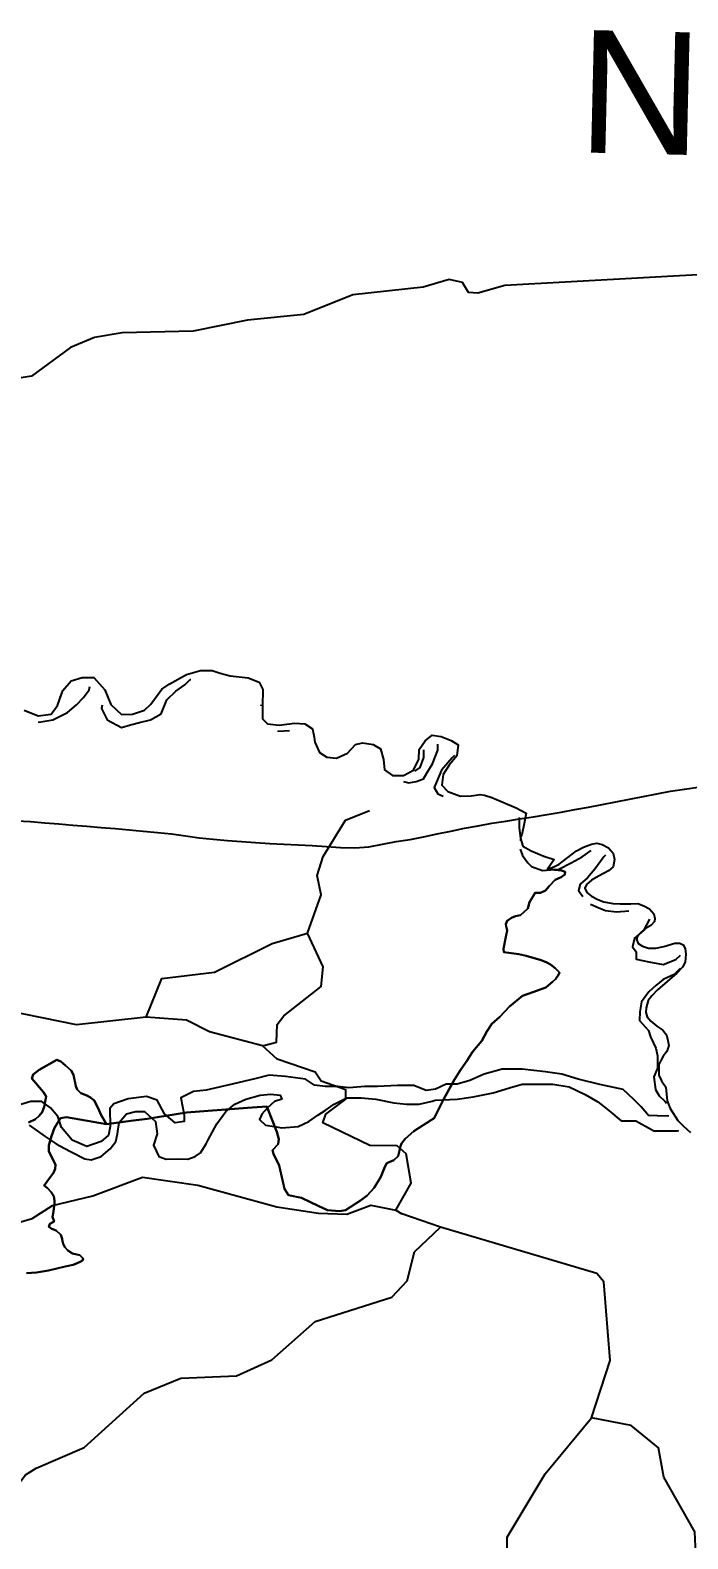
# Model space of a CAD drawing. Header units: metres. Extents: x 13.21 to 19.52, y 42.14 to 46.62.
# Drawn here: x 16.7595 to 16.88, y 46.2279 to 46.5044 of the extents above; entities that cross this region are included whole.
import ezdxf

# ---------------------------------------------------------------- set-up
doc = ezdxf.new("R2010")
doc.units = ezdxf.units.M
doc.header["$MEASUREMENT"] = 0
for name, color, linetype in [('CESTE', 5, 'Continuous'), ('hr', 9, 'Continuous'), ('naziv_ino', 252, 'Continuous'), ('PRUGE', 7, 'Continuous'), ('RIJEKE', 4, 'Continuous')]:
    doc.layers.add(name, color=color, linetype=linetype)
doc.styles.get("Standard").update_dxf_attribs({"font": 'arial.ttf'})

msp = doc.modelspace()

# ---------------------------------------------------------------- linework, layer by layer
at = {"layer": 'CESTE'}
for p in [(16.82647, 46.28812), (16.83466, 46.28503)]:
    msp.add_line(p, (16.82761, 46.28746), dxfattribs=at)
for points in [[(16.89835, 46.46048), (16.84645, 46.45757), (16.8415, 46.45618), (16.83979, 46.4563), (16.83867, 46.45815), (16.83627, 46.45867), (16.83147, 46.45729), (16.81862, 46.45588), (16.80965, 46.45229), (16.79934, 46.45126), (16.78935, 46.44923), (16.77635, 46.44889), (16.77129, 46.44806), (16.76686, 46.44621), (16.75974, 46.441), (16.73442, 46.43692)], [(16.81031, 46.33893), (16.81281, 46.34592), (16.81206, 46.34945), (16.81318, 46.35295), (16.81724, 46.35958), (16.82164, 46.36138)], [(16.78075, 46.32351), (16.76798, 46.32209), (16.75542, 46.32467), (16.75421, 46.32606), (16.75376, 46.32988), (16.7518, 46.33044), (16.74646, 46.32973), (16.73882, 46.33068), (16.73109, 46.32995), (16.72865, 46.33047), (16.7238, 46.33183), (16.71135, 46.33829), (16.69549, 46.34447), (16.68552, 46.34647), (16.67634, 46.34705)], [(16.78075, 46.32351), (16.78361, 46.33057), (16.79326, 46.33177), (16.80381, 46.33703), (16.81031, 46.33893)], [(16.80203, 46.31826), (16.80465, 46.31895), (16.80475, 46.32219), (16.80598, 46.32378), (16.8128, 46.32912), (16.81315, 46.33272), (16.81031, 46.33893)], [(16.80203, 46.31826), (16.79235, 46.32084), (16.78816, 46.32293), (16.78075, 46.32351)], [(16.82647, 46.28812), (16.82931, 46.29309), (16.82839, 46.29844), (16.82674, 46.29991), (16.82172, 46.29997), (16.81311, 46.30412), (16.81368, 46.30573), (16.81734, 46.30846), (16.8173, 46.31021), (16.81282, 46.31176), (16.81171, 46.31345), (16.80474, 46.3158), (16.80203, 46.31826)], [(16.7367, 46.28332), (16.74436, 46.28304), (16.74925, 46.28193), (16.75175, 46.28244), (16.75503, 46.28518), (16.75984, 46.28661), (16.7636, 46.289), (16.77097, 46.29077), (16.78007, 46.29416), (16.7902, 46.2927), (16.8047, 46.28877), (16.8123, 46.28757), (16.81749, 46.28738), (16.82191, 46.28903), (16.82647, 46.28812)], [(16.75057, 46.23322), (16.75509, 46.23497), (16.75866, 46.23964), (16.76058, 46.24087), (16.76942, 46.24467), (16.78038, 46.2546), (16.78711, 46.25733), (16.7973, 46.25779), (16.80376, 46.26071), (16.81173, 46.26776), (16.82575, 46.27222), (16.82856, 46.27521), (16.82993, 46.28052), (16.83466, 46.28503)], [(16.86233, 46.25011), (16.86577, 46.26061), (16.8646, 46.27499), (16.86333, 46.27654), (16.83466, 46.28503)], [(16.84093, 46.17703), (16.84482, 46.18933), (16.84556, 46.1947), (16.84886, 46.20334), (16.84875, 46.20873), (16.8467, 46.21576), (16.84685, 46.22823), (16.85383, 46.23984), (16.86233, 46.25011)], [(16.90997, 46.20842), (16.90597, 46.21056), (16.9038, 46.21387), (16.89698, 46.21931), (16.89491, 46.22035), (16.88715, 46.22011), (16.8815, 46.2238), (16.88126, 46.22919), (16.87555, 46.23922), (16.87457, 46.24456), (16.86959, 46.24868), (16.86233, 46.25011)]]:
    msp.add_lwpolyline(points, dxfattribs=at)
at = {"layer": 'hr'}
for points in [[(16.75842, 46.37976), (16.76098, 46.37874), (16.76336, 46.37902), (16.76453, 46.3806), (16.76548, 46.38335), (16.76703, 46.38515), (16.769, 46.38574), (16.77118, 46.38578), (16.7732, 46.38351), (16.77429, 46.38081), (16.77623, 46.37896), (16.77827, 46.37906), (16.78042, 46.37974), (16.78161, 46.38085), (16.78363, 46.38364), (16.78496, 46.38454), (16.78813, 46.38628), (16.79072, 46.38701), (16.79284, 46.38703), (16.79428, 46.38656), (16.79611, 46.38605), (16.79943, 46.38569), (16.80145, 46.38489), (16.80215, 46.38357), (16.80206, 46.38049), (16.80208, 46.37817), (16.80299, 46.37727), (16.8051, 46.37703), (16.8079, 46.37736), (16.80983, 46.37726), (16.81121, 46.37637), (16.81155, 46.37481), (16.81166, 46.37389), (16.81248, 46.37201), (16.81385, 46.37118), (16.81561, 46.37097), (16.81764, 46.3719), (16.81912, 46.37349), (16.82038, 46.37378), (16.82232, 46.37345), (16.82368, 46.3727), (16.82425, 46.37072), (16.82442, 46.36883), (16.82585, 46.36779), (16.82789, 46.36777), (16.8297, 46.36879), (16.8307, 46.3708), (16.83075, 46.37258), (16.83185, 46.37413), (16.83313, 46.3752), (16.83481, 46.37494), (16.83662, 46.37422), (16.83792, 46.37339), (16.83766, 46.37143), (16.83623, 46.36971), (16.83514, 46.36798), (16.83493, 46.36605), (16.83599, 46.36486), (16.83834, 46.36402), (16.8403, 46.36404), (16.84192, 46.36429), (16.84271, 46.36422), (16.84406, 46.36376), (16.8485, 46.36187), (16.85033, 46.36089), (16.85013, 46.35962), (16.85001, 46.359), (16.84958, 46.35691), (16.84931, 46.35644), (16.84952, 46.35561), (16.84975, 46.35487), (16.85125, 46.35398), (16.85361, 46.35304), (16.85546, 46.35243), (16.85425, 46.35063), (16.85686, 46.35037), (16.8575, 46.35013), (16.85744, 46.34964), (16.85674, 46.34915), (16.8557, 46.34869), (16.8546, 46.34752), (16.85392, 46.34673), (16.853, 46.34632), (16.85202, 46.34632), (16.85099, 46.3446), (16.85067, 46.34342), (16.84935, 46.3422), (16.84843, 46.34204), (16.84767, 46.34174), (16.8469, 46.34115), (16.84664, 46.34056), (16.84671, 46.34016), (16.84688, 46.33939), (16.84661, 46.33826), (16.84623, 46.33601), (16.84624, 46.33543), (16.84901, 46.33507), (16.85036, 46.33474), (16.85312, 46.33394), (16.85412, 46.33355), (16.85483, 46.33313), (16.85568, 46.3325), (16.85648, 46.33168), (16.85627, 46.33124), (16.85573, 46.33045), (16.85518, 46.32996), (16.85393, 46.32897), (16.85155, 46.32807), (16.84966, 46.32742), (16.84731, 46.32545), (16.84552, 46.32357), (16.84407, 46.32229), (16.84317, 46.32087), (16.84223, 46.31915), (16.84058, 46.31722), (16.83992, 46.31615), (16.83956, 46.31556), (16.83839, 46.31394), (16.83724, 46.31207), (16.83527, 46.30854), (16.83352, 46.30501), (16.833, 46.30469), (16.82976, 46.30263), (16.82817, 46.30124), (16.82754, 46.30036), (16.82736, 46.29987), (16.82689, 46.29806), (16.82614, 46.29732), (16.82481, 46.29677), (16.82448, 46.29609), (16.82373, 46.29427), (16.82252, 46.29226), (16.82122, 46.29083), (16.82003, 46.2899), (16.81724, 46.28811), (16.81614, 46.28795), (16.81394, 46.28813), (16.81238, 46.28889), (16.80918, 46.29037), (16.80685, 46.29087), (16.80611, 46.29204), (16.8058, 46.29339), (16.8051, 46.29633), (16.80407, 46.29846), (16.80391, 46.29914), (16.80495, 46.30022), (16.80502, 46.30072), (16.80507, 46.30116), (16.80469, 46.30252), (16.80284, 46.30713), (16.79931, 46.3069), (16.78813, 46.30601), (16.78091, 46.3049), (16.77793, 46.30452), (16.77346, 46.30392), (16.77346, 46.30392), (16.77249, 46.30556), (16.77193, 46.30686), (16.77124, 46.30824), (16.77055, 46.30878), (16.76988, 46.30916), (16.76876, 46.30956), (16.76814, 46.31023), (16.76789, 46.31086), (16.76742, 46.31296), (16.76703, 46.31372), (16.76597, 46.31467), (16.7651, 46.31538), (16.76436, 46.31567), (16.76112, 46.31386), (16.76005, 46.31301), (16.75982, 46.31225), (16.76195, 46.30974), (16.76245, 46.30898), (16.76206, 46.3071), (16.76172, 46.30612), (16.76113, 46.30543), (16.76047, 46.3048), (16.75921, 46.3042)], [(16.75885, 46.27662), (16.76067, 46.27672), (16.76285, 46.27708), (16.76594, 46.2778), (16.7674, 46.27814), (16.76813, 46.2784), (16.76878, 46.27873), (16.76909, 46.27889), (16.7692, 46.27926), (16.76858, 46.27989), (16.76723, 46.28021), (16.76643, 46.28075), (16.76586, 46.28138), (16.76555, 46.28196), (16.76537, 46.28274), (16.76535, 46.28289), (16.76509, 46.2836), (16.76428, 46.28443), (16.76347, 46.28472), (16.76293, 46.28509), (16.76309, 46.28565), (16.76387, 46.28608), (16.76361, 46.28691), (16.76376, 46.28789), (16.76398, 46.28944), (16.76397, 46.28987), (16.76384, 46.29071), (16.76332, 46.29146), (16.76265, 46.29217), (16.76208, 46.29263), (16.76302, 46.29403), (16.7638, 46.29501), (16.76408, 46.29569), (16.76413, 46.29645), (16.76368, 46.29749), (16.76292, 46.29888), (16.7629, 46.29953), (16.76289, 46.30001), (16.76341, 46.30167), (16.76397, 46.30324), (16.76504, 46.30501), (16.76618, 46.3052), (16.77346, 46.30392), (16.77793, 46.30452), (16.78091, 46.3049), (16.78813, 46.30601), (16.79931, 46.3069), (16.80284, 46.30713), (16.80469, 46.30252), (16.80507, 46.30116), (16.80502, 46.30072), (16.80495, 46.30022), (16.80391, 46.29914), (16.80407, 46.29846), (16.8051, 46.29633), (16.8058, 46.29339), (16.80611, 46.29204), (16.80685, 46.29087), (16.80918, 46.29037), (16.81238, 46.28889), (16.81394, 46.28813), (16.81614, 46.28795), (16.81724, 46.28811), (16.82003, 46.2899), (16.82122, 46.29083), (16.82252, 46.29226), (16.82373, 46.29427), (16.82448, 46.29609), (16.82481, 46.29677), (16.82614, 46.29732), (16.82689, 46.29806), (16.82736, 46.29987), (16.82754, 46.30036), (16.82817, 46.30124), (16.82976, 46.30263), (16.833, 46.30469), (16.83352, 46.30501), (16.83527, 46.30854), (16.83724, 46.31207), (16.83839, 46.31394), (16.83956, 46.31556), (16.83992, 46.31615), (16.84058, 46.31722), (16.84223, 46.31915), (16.84317, 46.32087), (16.84407, 46.32229), (16.84552, 46.32357), (16.84731, 46.32545), (16.84966, 46.32742), (16.85155, 46.32807), (16.85393, 46.32897), (16.85518, 46.32996), (16.85573, 46.33045), (16.85627, 46.33124), (16.85648, 46.33168), (16.85568, 46.3325), (16.85483, 46.33313), (16.85412, 46.33355), (16.85312, 46.33394), (16.85036, 46.33474), (16.84901, 46.33507), (16.84624, 46.33543), (16.84623, 46.33601), (16.84661, 46.33826), (16.84688, 46.33939), (16.84671, 46.34016), (16.84664, 46.34056), (16.8469, 46.34115), (16.84767, 46.34174), (16.84843, 46.34204), (16.84935, 46.3422), (16.85067, 46.34342), (16.85099, 46.3446), (16.85202, 46.34632), (16.853, 46.34632), (16.85392, 46.34673), (16.8546, 46.34752), (16.8557, 46.34869), (16.85674, 46.34915), (16.85744, 46.34964), (16.8575, 46.35013), (16.85686, 46.35037), (16.85425, 46.35063), (16.85425, 46.35063), (16.85545, 46.35108), (16.85642, 46.35154), (16.85959, 46.35399), (16.86088, 46.35469), (16.8623, 46.35519), (16.86329, 46.35539), (16.86429, 46.35518), (16.86543, 46.35455), (16.86628, 46.35354), (16.86651, 46.35242), (16.86629, 46.35106), (16.86545, 46.3503), (16.86372, 46.34939), (16.86232, 46.3486), (16.86141, 46.34783), (16.86108, 46.34717), (16.86149, 46.34633), (16.86233, 46.34571), (16.86346, 46.34509), (16.8646, 46.34465), (16.86624, 46.34435), (16.86757, 46.34426), (16.86951, 46.34427), (16.87083, 46.34431), (16.87192, 46.3439), (16.87294, 46.34336), (16.87372, 46.34247), (16.87394, 46.34157), (16.87384, 46.34106), (16.87318, 46.34031), (16.87224, 46.33973), (16.87129, 46.33897), (16.87078, 46.33836), (16.87056, 46.33775), (16.87087, 46.337), (16.87167, 46.33653), (16.87278, 46.33616), (16.87413, 46.33613), (16.87556, 46.33646), (16.87759, 46.33706), (16.87852, 46.33706), (16.87911, 46.33676), (16.87947, 46.33611), (16.8796, 46.33503), (16.87947, 46.33356), (16.87901, 46.33268), (16.87797, 46.3316), (16.87442, 46.32851), (16.87337, 46.32742), (16.87271, 46.32655), (16.87231, 46.32524), (16.87228, 46.32436), (16.87252, 46.32357), (16.87319, 46.32275), (16.87431, 46.32186), (16.87539, 46.32112), (16.87604, 46.32024), (16.87631, 46.31924), (16.87647, 46.31831), (16.87613, 46.31719), (16.87547, 46.31638), (16.87501, 46.31557), (16.87468, 46.31481), (16.87467, 46.31288), (16.87515, 46.31182), (16.87592, 46.31065), (16.87621, 46.30816), (16.87674, 46.30677), (16.87815, 46.30456), (16.87915, 46.30351), (16.88045, 46.30239)], [(16.75921, 46.3042), (16.76047, 46.3048), (16.76113, 46.30543), (16.76172, 46.30612), (16.76206, 46.3071), (16.76245, 46.30898), (16.76195, 46.30974), (16.75982, 46.31225), (16.76005, 46.31301), (16.76112, 46.31386), (16.76436, 46.31567), (16.7651, 46.31538), (16.76597, 46.31467), (16.76703, 46.31372), (16.76742, 46.31296), (16.76789, 46.31086), (16.76814, 46.31023), (16.76876, 46.30956), (16.76988, 46.30916), (16.77055, 46.30878), (16.77124, 46.30824), (16.77193, 46.30686), (16.77249, 46.30556), (16.77346, 46.30392), (16.76618, 46.3052), (16.76504, 46.30501), (16.76397, 46.30324), (16.76341, 46.30167), (16.76289, 46.30001), (16.7629, 46.29953), (16.76292, 46.29888), (16.76368, 46.29749), (16.76413, 46.29645), (16.76408, 46.29569), (16.7638, 46.29501), (16.76302, 46.29403), (16.76208, 46.29263), (16.76265, 46.29217), (16.76332, 46.29146), (16.76384, 46.29071), (16.76397, 46.28987), (16.76398, 46.28944), (16.76376, 46.28789), (16.76361, 46.28691), (16.76387, 46.28608), (16.76309, 46.28565), (16.76293, 46.28509), (16.76347, 46.28472), (16.76428, 46.28443), (16.76509, 46.2836), (16.76535, 46.28289), (16.76537, 46.28274), (16.76555, 46.28196), (16.76586, 46.28138), (16.76643, 46.28075), (16.76723, 46.28021), (16.76858, 46.27989), (16.7692, 46.27926), (16.76909, 46.27889), (16.76878, 46.27873), (16.76813, 46.2784), (16.7674, 46.27814), (16.76594, 46.2778), (16.76285, 46.27708), (16.76067, 46.27672), (16.75885, 46.27662)]]:
    msp.add_lwpolyline(points, dxfattribs=at)
at = {"layer": 'PRUGE'}
msp.add_lwpolyline([(16.75698, 46.3595), (16.75957, 46.35934), (16.76216, 46.35915), (16.76474, 46.35893), (16.76732, 46.35872), (16.76991, 46.35851), (16.77249, 46.35829), (16.77507, 46.35806), (16.77765, 46.35783), (16.78023, 46.3576), (16.7828, 46.35736), (16.78538, 46.3571), (16.78793, 46.35676), (16.79047, 46.35638), (16.79304, 46.3561), (16.79563, 46.35587), (16.79821, 46.35568), (16.8008, 46.3555), (16.80339, 46.35533), (16.80598, 46.35519), (16.80858, 46.3551), (16.81116, 46.35496), (16.81376, 46.35478), (16.81635, 46.35459), (16.81895, 46.35455), (16.82153, 46.35473), (16.82402, 46.35524), (16.82654, 46.35569), (16.82908, 46.35608), (16.83158, 46.35656), (16.83408, 46.35708), (16.83656, 46.35761), (16.83906, 46.35812), (16.84156, 46.3586), (16.84408, 46.35904), (16.84662, 46.35943), (16.84915, 46.35983), (16.85168, 46.36025), (16.85422, 46.36067), (16.85674, 46.3611), (16.85926, 46.36154), (16.86177, 46.36201), (16.86428, 46.36249), (16.86678, 46.36297), (16.86929, 46.36346), (16.87179, 46.36395), (16.87429, 46.36444), (16.8768, 46.36492), (16.87934, 46.3653), (16.88189, 46.36563)], dxfattribs=at)
at = {"layer": 'RIJEKE'}
for points in [[(16.77268, 46.3807), (16.77259, 46.38005), (16.77359, 46.37799), (16.77622, 46.37661), (16.77788, 46.37707), (16.77955, 46.37753), (16.78153, 46.37798), (16.78352, 46.37912), (16.78451, 46.38165), (16.78618, 46.38325), (16.78784, 46.3844), (16.78881, 46.38539)], [(16.78881, 46.38539), (16.78895, 46.38541)], [(16.76147, 46.37762), (16.76365, 46.37798), (16.76631, 46.37936), (16.76797, 46.38075), (16.76929, 46.38212), (16.77028, 46.38349), (16.77042, 46.38408)], [(16.76504, 46.38241), (16.76502, 46.38228), (16.76494, 46.38212)], [(16.80184, 46.38072), (16.80174, 46.38049)], [(16.76099, 46.3776), (16.76147, 46.37762)], [(16.8048, 46.37598), (16.80505, 46.37591), (16.80699, 46.37607)], [(16.82788, 46.36672), (16.82887, 46.36648), (16.8302, 46.36671), (16.83153, 46.36717), (16.8322, 46.36832), (16.83318, 46.36992), (16.83418, 46.37244), (16.83418, 46.37352)], [(16.83154, 46.37249), (16.83154, 46.37107), (16.83087, 46.36924), (16.82993, 46.36858)], [(16.83723, 46.37147), (16.83683, 46.37106), (16.83483, 46.36877), (16.83385, 46.36648), (16.83352, 46.36557), (16.83416, 46.36442), (16.83515, 46.36401)], [(16.84906, 46.36011), (16.84905, 46.35981), (16.84905, 46.35821), (16.84935, 46.35634)], [(16.84935, 46.35634), (16.84929, 46.35615), (16.84931, 46.35583)], [(16.84928, 46.35428), (16.84969, 46.35316), (16.85069, 46.35179), (16.85136, 46.3511), (16.85333, 46.35041), (16.85632, 46.35063), (16.85863, 46.35179), (16.86063, 46.35292), (16.86225, 46.35404)], [(16.86487, 46.35322), (16.8646, 46.35291), (16.86294, 46.35063), (16.86162, 46.34902), (16.86028, 46.34787), (16.85995, 46.34674), (16.86075, 46.34562)], [(16.86214, 46.34423), (16.86397, 46.34345)], [(16.86397, 46.34345), (16.86492, 46.34306), (16.86689, 46.34283), (16.86919, 46.34299)], [(16.87295, 46.34147), (16.87184, 46.33938), (16.87018, 46.33801), (16.86985, 46.3364), (16.8705, 46.33549), (16.8705, 46.33411), (16.87281, 46.33365), (16.87546, 46.33319), (16.87778, 46.3341), (16.87865, 46.33488)], [(16.87857, 46.33244), (16.87745, 46.33134), (16.87547, 46.33044), (16.87414, 46.32929), (16.87282, 46.32815), (16.87147, 46.32631), (16.87115, 46.32448), (16.87114, 46.32287), (16.87279, 46.32104), (16.87311, 46.31989), (16.87409, 46.31783), (16.87442, 46.31645), (16.87442, 46.31416), (16.87376, 46.31255), (16.87407, 46.31027), (16.87474, 46.30912), (16.87575, 46.30809), (16.87605, 46.30777)], [(16.87652, 46.30534), (16.8744, 46.30545), (16.8744, 46.30545), (16.87275, 46.30546), (16.87142, 46.30706), (16.8701, 46.30843), (16.86812, 46.31027), (16.86383, 46.31119), (16.85986, 46.31212), (16.85688, 46.31304), (16.85391, 46.3135), (16.8496, 46.31396), (16.8496, 46.31396), (16.84597, 46.31397), (16.84266, 46.31305), (16.84001, 46.31191), (16.8377, 46.31123), (16.83571, 46.31123), (16.83373, 46.31032), (16.83207, 46.31009), (16.82976, 46.311), (16.82976, 46.311), (16.82678, 46.31101), (16.82313, 46.31079), (16.82082, 46.31079), (16.81785, 46.31056), (16.81587, 46.31079), (16.81587, 46.31079), (16.81354, 46.3108), (16.81157, 46.31103), (16.80992, 46.31217), (16.80626, 46.31263), (16.80329, 46.31287), (16.80329, 46.31287), (16.80064, 46.31218), (16.79569, 46.31103), (16.79171, 46.31012), (16.78939, 46.30989), (16.78708, 46.30875), (16.78741, 46.30714), (16.78774, 46.30554), (16.78773, 46.30439), (16.78609, 46.30417), (16.7841, 46.30577), (16.78278, 46.3083), (16.78079, 46.30898), (16.78079, 46.30898), (16.77748, 46.30852), (16.77483, 46.30761), (16.77409, 46.30675), (16.77417, 46.30348), (16.77385, 46.30188), (16.77252, 46.30074), (16.76986, 46.29982), (16.76722, 46.30096), (16.76525, 46.30326), (16.76457, 46.30531), (16.76325, 46.30692), (16.76161, 46.30807), (16.76161, 46.30807), (16.75962, 46.30807), (16.75598, 46.30693)], [(16.75929, 46.30372), (16.76225, 46.30165), (16.76425, 46.30028), (16.76494, 46.29992), (16.76689, 46.2989), (16.76954, 46.29753), (16.77066, 46.29734), (16.77252, 46.29798), (16.77417, 46.29935), (16.77517, 46.30073), (16.77549, 46.3021), (16.77583, 46.30418), (16.77715, 46.30578), (16.7788, 46.30623), (16.78046, 46.30622), (16.78046, 46.30622), (16.78245, 46.30439), (16.78277, 46.3021), (16.7821, 46.30004), (16.7831, 46.29797), (16.78442, 46.29751), (16.78641, 46.29752), (16.7884, 46.29751), (16.78972, 46.29797), (16.7907, 46.29866), (16.79171, 46.30027), (16.79211, 46.30101), (16.79369, 46.30393), (16.79535, 46.30622), (16.797, 46.30759), (16.79899, 46.30851), (16.80164, 46.30919), (16.80361, 46.30942), (16.80361, 46.30942), (16.80527, 46.3092), (16.80561, 46.3085), (16.80428, 46.30804), (16.80297, 46.3069), (16.80195, 46.30575), (16.8015, 46.30477), (16.80262, 46.30369), (16.80428, 46.30346), (16.80559, 46.30323), (16.80858, 46.30346), (16.81055, 46.30437), (16.81222, 46.30552), (16.81354, 46.30643), (16.8152, 46.30758), (16.8175, 46.30872), (16.82015, 46.30872), (16.82015, 46.30872), (16.82281, 46.30849), (16.8261, 46.3078), (16.82843, 46.30756), (16.83076, 46.30756), (16.83311, 46.30814), (16.8337, 46.30829), (16.83769, 46.30848), (16.84067, 46.30893), (16.84431, 46.30962), (16.84729, 46.31053), (16.84961, 46.31121), (16.85104, 46.31121), (16.85259, 46.31121), (16.85524, 46.31121), (16.85524, 46.31121), (16.85821, 46.31075), (16.86119, 46.30936), (16.86349, 46.308), (16.86548, 46.30638), (16.86779, 46.30454), (16.87044, 46.30454), (16.87044, 46.30454), (16.87329, 46.30295), (16.87373, 46.3027), (16.87572, 46.30269), (16.87803, 46.30269), (16.87833, 46.30274)]]:
    msp.add_lwpolyline(points, dxfattribs=at)

# ---------------------------------------------------------------- texts
at = {"layer": 'naziv_ino'}
msp.add_text('Nagykanisza', height=0.0224579, rotation=358.6475, dxfattribs=at).set_placement((16.85968, 46.482))

doc.saveas('drawing.dxf')
